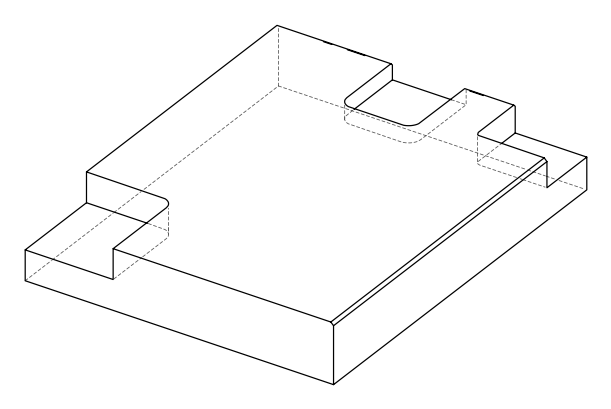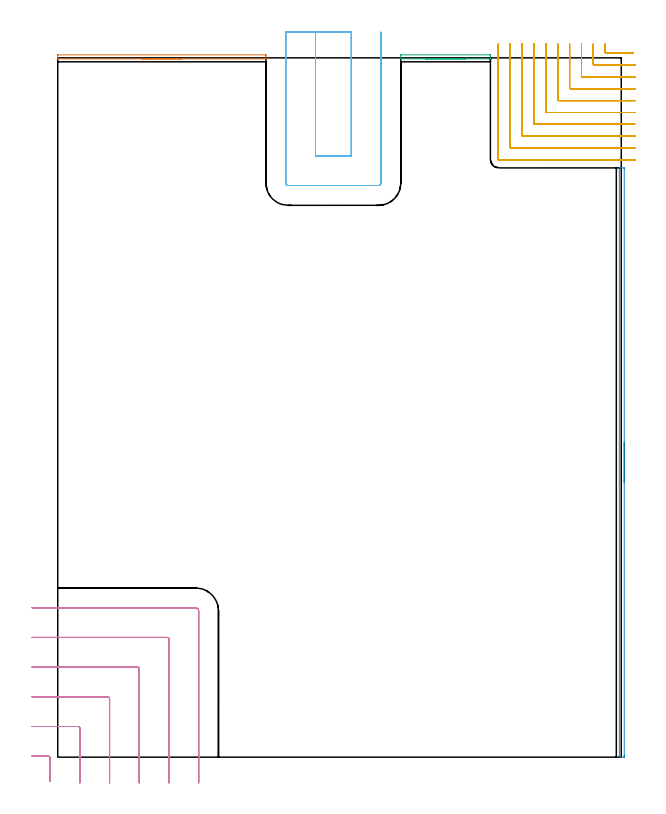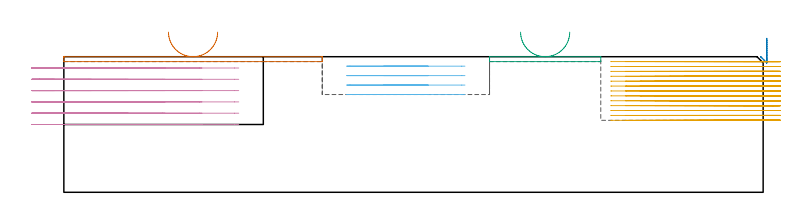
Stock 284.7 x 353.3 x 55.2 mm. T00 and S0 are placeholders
(PLAN: 6 operations, 3 tool changes, 37.3 min)
(1 AREA_MILL | FG_CHAMFER_SURFACE | UGT0205_001 | 0.99 min | 214 mm3)
(2 AREA_MILL_1 | FG_CHAMFER_SURFACE_1 | UGT0205_001 | 2.54 min | 937 mm3)
(3 AREA_MILL_2 | FG_CHAMFER_SURFACE_2 | UGT0205_001 | 0.51 min | 97 mm3)
(4 MILL_CORNER_NOTCH_RECTANGULAR | CORNER_NOTCH_RECTANGULAR | UGT0201_136 | Follow Part, ap 5, ae 75% | 7.86 min | 190818 mm3)
(5 MILL_CORNER_NOTCH_RECTANGULAR_1 | CORNER_NOTCH_RECTANGULAR_1 | NXT0201_009 | Follow Part, ap 2, ae 75% | 21.98 min | 95061 mm3)
(6 MILL_SLOT | SLOT_PARTIAL_RECTANGULAR | UGT0201_136 | Follow Part, ap 5, ae 75% | 3.4 min | 77298 mm3)
(TOOL UGT0205_001 | Chamfer Mill 20 x 3 x 45 deg. | D20 FL50 Z2)
(TOOL UGT0201_136 | Carbide End Mill 20.0 | D20 FL30 Z4)
(TOOL NXT0201_009 | ENDMILL 8mm [2P460-0800-NA 1630] | D8 FL26 Z6)
(OP 1 AREA_MILL)
G17 G21 G94 G90
T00 M6
G54
G17 G0 G90 X62.6 Y352.8 S1061 M3
G43 Z65.2 H0
G94 G1 X62.562 Z64.328 F250.
X62.448 Z63.463
X62.259 Z62.612
X61.997 Z61.78
X61.663 Z60.974
X61.26 Z60.2
X60.792 Z59.464
X60.26 Z58.772
X59.671 Z58.129
X59.028 Z57.539
X58.336 Z57.008
X57.6 Z56.54
X56.826 Z56.137
X56.02 Z55.803
X55.188 Z55.541
X54.336 Z55.352
X53.472 Z55.238
X52.6 Z55.2
X0.119
X0.01 Y352.803 Z55.189
X0.006 Y352.828 Z55.163
X0. Y353.098 Z54.901
Y354.657 Z53.342
X0.01 Y354.794 Z53.205
X0.036 Y354.8 Z53.2
X105.081
X105.165 Y354.796 Z53.203
X105.19 Y354.793 Z53.205
X105.2 Y354.656 Z53.343
Y353.833 Z54.166
Y353.098 Z54.9
Y352.83 Z55.162
X105.191 Y352.803 Z55.189
X105.081 Y352.8 Z55.2
X52.6
X51.728 Z55.238
X50.864 Z55.352
X50.012 Z55.541
X49.18 Z55.803
X48.374 Z56.137
X47.6 Z56.54
X46.864 Z57.008
X46.172 Z57.539
X45.529 Z58.129
X44.94 Z58.772
X44.408 Z59.464
X43.94 Z60.2
X43.537 Z60.974
X43.203 Z61.78
X42.941 Z62.612
X42.752 Z63.463
X42.638 Z64.328
X42.6 Z65.2
M5
M2
(OP 2 AREA_MILL_1)
G17 G21 G94 G90
T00 M6
G54
G17 G0 G90 X286.2 Y158.85 S1061 M3
G43 Z65.2 H0
Z62.7
G94 G1 Y158.812 Z61.828 F250.
Y158.698 Z60.964
Y158.509 Z60.112
Y158.247 Z59.28
Y157.913 Z58.474
Y157.51 Z57.7
Y157.041 Z56.964
Y156.51 Z56.272
Y155.921 Z55.629
Y155.278 Z55.04
Y154.586 Z54.508
Y153.85 Z54.04
Y153.076 Z53.637
Y152.27 Z53.303
Y151.438 Z53.041
Y150.586 Z52.852
Y149.722 Z52.738
Y148.85 Z52.7
Y0.613
X286.198 Y0.356 Z52.702
X286.191 Y0.003 Z52.705
X286.152 Y0. Z52.745
X284.95 Z53.945
X283.979 Z54.921
X283.838 Y0.002 Z55.054
X283.702 Y0.01 Z55.188
X283.7 Y0.167 Z55.2
Y297.534
X283.703 Y297.69 Z55.188
X283.838 Y297.698 Z55.054
X283.979 Y297.7 Z54.92
X284.297 Z54.603
X284.95 Z53.945
X286.152 Z52.745
X286.191 Y297.697 Z52.705
X286.2 Y297.343 Z52.7
Y148.85
Y147.978 Z52.738
Y147.113 Z52.852
Y146.262 Z53.041
Y145.43 Z53.303
Y144.624 Z53.637
Y143.85 Z54.04
Y143.114 Z54.508
Y142.422 Z55.04
Y141.779 Z55.629
Y141.19 Z56.272
Y140.658 Z56.964
Y140.19 Z57.7
Y139.787 Z58.474
Y139.453 Z59.28
Y139.191 Z60.112
Y139.002 Z60.964
Y138.888 Z61.828
Y138.85 Z62.7
G0 Z65.2
M5
M2
(OP 3 AREA_MILL_2)
G17 G21 G94 G90
T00 M6
G54
G17 G0 G90 X205.95 Y352.8 S1061 M3
G43 Z65.2 H0
G94 G1 X205.912 Z64.328 F250.
X205.798 Z63.463
X205.609 Z62.612
X205.347 Z61.78
X205.013 Z60.974
X204.61 Z60.2
X204.142 Z59.464
X203.61 Z58.772
X203.021 Z58.129
X202.378 Z57.539
X201.686 Z57.008
X200.95 Z56.54
X200.176 Z56.137
X199.37 Z55.803
X198.538 Z55.541
X197.686 Z55.352
X196.822 Z55.238
X195.95 Z55.2
X173.367
X173.309 Y352.804 Z55.19
X173.306 Y352.815 Z55.179
X173.3 Y352.967 Z55.031
X173.301 Y354.792 Z53.206
X173.367 Y354.8 Z53.2
X218.257 Y354.799 Z53.201
X218.533 Y354.796 Z53.204
X218.599 Y354.792 Z53.206
X218.6 Y352.968 Z55.031
Y352.817 Z55.177
X218.591 Y352.804 Z55.19
X218.533 Y352.8 Z55.2
X195.95
X195.078 Z55.238
X194.214 Z55.352
X193.362 Z55.541
X192.53 Z55.803
X191.724 Z56.137
X190.95 Z56.54
X190.214 Z57.008
X189.522 Z57.539
X188.879 Z58.129
X188.29 Z58.772
X187.758 Z59.464
X187.29 Z60.2
X186.887 Z60.974
X186.553 Z61.78
X186.291 Z62.612
X186.102 Z63.463
X185.988 Z64.328
X185.95 Z65.2
M5
M2
(OP 4 MILL_CORNER_NOTCH_RECTANGULAR)
G17 G21 G94 G90
T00 M6
G54
G17 G0 G90 X-3.8 Y-12.25 S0 M3
G43 Z65.2 H0
Z50.6
G94 G1 Y-9.25 F250.
Y-0.494 F500.
G3 X-4.794 Y0.5 R1.
G1 X-10.
X-13. F250.
G0 Z65.2
X11.2 Y-13.
Z50.6
G1 Y-10.
Y14.505 F500.
G3 X10.205 Y15.5 R1.
G1 X-10.
X-13. F250.
G0 Z65.2
X26.2 Y-13.
Z50.6
G1 Y-10.
Y29.505 F500.
G3 X25.205 Y30.5 R1.
G1 X-10.
X-13. F250.
G0 Z65.2
X41.2 Y-13.
Z50.6
G1 Y-10.
Y44.505 F500.
G3 X40.205 Y45.5 R1.
G1 X-10.
X-13. F250.
G0 Z65.2
X56.2 Y-13.
Z50.6
G1 Y-10.
Y59.504 F500.
G3 X55.204 Y60.5 R1.
G1 X-10.
X-13. F250.
G0 Z65.2
X71.2 Y-13.
Z50.6
G1 Y-10.
Y73.8 F500.
G3 X69.5 Y75.5 R1.7
G1 X-10.
X-13. F250.
G0 Z65.2
X-3.8 Y-12.25
Z46.
G1 Y-9.25
Y-0.494 F500.
G3 X-4.794 Y0.5 R1.
G1 X-10.
X-13. F250.
G0 Z65.2
X11.2 Y-13.
Z46.
G1 Y-10.
Y14.505 F500.
G3 X10.205 Y15.5 R1.
G1 X-10.
X-13. F250.
G0 Z65.2
X26.2 Y-13.
Z46.
G1 Y-10.
Y29.505 F500.
G3 X25.205 Y30.5 R1.
G1 X-10.
X-13. F250.
G0 Z65.2
X41.2 Y-13.
Z46.
G1 Y-10.
Y44.505 F500.
G3 X40.205 Y45.5 R1.
G1 X-10.
X-13. F250.
G0 Z65.2
X56.2 Y-13.
Z46.
G1 Y-10.
Y59.504 F500.
G3 X55.204 Y60.5 R1.
G1 X-10.
X-13. F250.
G0 Z65.2
X71.2 Y-13.
Z46.
G1 Y-10.
Y73.8 F500.
G3 X69.5 Y75.5 R1.7
G1 X-10.
X-13. F250.
G0 Z65.2
X-3.8 Y-12.25
Z41.4
G1 Y-9.25
Y-0.494 F500.
G3 X-4.794 Y0.5 R1.
G1 X-10.
X-13. F250.
G0 Z65.2
X11.2 Y-13.
Z41.4
G1 Y-10.
Y14.505 F500.
G3 X10.205 Y15.5 R1.
G1 X-10.
X-13. F250.
G0 Z65.2
X26.2 Y-13.
Z41.4
G1 Y-10.
Y29.505 F500.
G3 X25.205 Y30.5 R1.
G1 X-10.
X-13. F250.
G0 Z65.2
X41.2 Y-13.
Z41.4
G1 Y-10.
Y44.505 F500.
G3 X40.205 Y45.5 R1.
G1 X-10.
X-13. F250.
G0 Z65.2
X56.2 Y-13.
Z41.4
G1 Y-10.
Y59.504 F500.
G3 X55.204 Y60.5 R1.
G1 X-10.
X-13. F250.
G0 Z65.2
X71.2 Y-13.
Z41.4
G1 Y-10.
Y73.8 F500.
G3 X69.5 Y75.5 R1.7
G1 X-10.
X-13. F250.
G0 Z65.2
X-3.8 Y-12.25
Z36.8
G1 Y-9.25
Y-0.494 F500.
G3 X-4.794 Y0.5 R1.
G1 X-10.
X-13. F250.
G0 Z65.2
X11.2 Y-13.
Z36.8
G1 Y-10.
Y14.505 F500.
G3 X10.205 Y15.5 R1.
G1 X-10.
X-13. F250.
G0 Z65.2
X26.2 Y-13.
Z36.8
G1 Y-10.
Y29.505 F500.
G3 X25.205 Y30.5 R1.
G1 X-10.
X-13. F250.
G0 Z65.2
X41.2 Y-13.
Z36.8
G1 Y-10.
Y44.505 F500.
G3 X40.205 Y45.5 R1.
G1 X-10.
X-13. F250.
G0 Z65.2
X56.2 Y-13.
Z36.8
G1 Y-10.
Y59.504 F500.
G3 X55.204 Y60.5 R1.
G1 X-10.
X-13. F250.
G0 Z65.2
X71.2 Y-13.
Z36.8
G1 Y-10.
Y73.8 F500.
G3 X69.5 Y75.5 R1.7
G1 X-10.
X-13. F250.
G0 Z65.2
X-3.8 Y-12.25
Z32.2
G1 Y-9.25
Y-0.494 F500.
G3 X-4.794 Y0.5 R1.
G1 X-10.
X-13. F250.
G0 Z65.2
X11.2 Y-13.
Z32.2
G1 Y-10.
Y14.505 F500.
G3 X10.205 Y15.5 R1.
G1 X-10.
X-13. F250.
G0 Z65.2
X26.2 Y-13.
Z32.2
G1 Y-10.
Y29.505 F500.
G3 X25.205 Y30.5 R1.
G1 X-10.
X-13. F250.
G0 Z65.2
X41.2 Y-13.
Z32.2
G1 Y-10.
Y44.505 F500.
G3 X40.205 Y45.5 R1.
G1 X-10.
X-13. F250.
G0 Z65.2
X56.2 Y-13.
Z32.2
G1 Y-10.
Y59.504 F500.
G3 X55.204 Y60.5 R1.
G1 X-10.
X-13. F250.
G0 Z65.2
X71.2 Y-13.
Z32.2
G1 Y-10.
Y73.8 F500.
G3 X69.5 Y75.5 R1.7
G1 X-10.
X-13. F250.
G0 Z65.2
X-3.8 Y-12.25
Z27.6
G1 Y-9.25
Y-0.494 F500.
G3 X-4.794 Y0.5 R1.
G1 X-10.
X-13. F250.
G0 Z65.2
X11.2 Y-13.
Z27.6
G1 Y-10.
Y14.505 F500.
G3 X10.205 Y15.5 R1.
G1 X-10.
X-13. F250.
G0 Z65.2
X26.2 Y-13.
Z27.6
G1 Y-10.
Y29.505 F500.
G3 X25.205 Y30.5 R1.
G1 X-10.
X-13. F250.
G0 Z65.2
X41.2 Y-13.
Z27.6
G1 Y-10.
Y44.505 F500.
G3 X40.205 Y45.5 R1.
G1 X-10.
X-13. F250.
G0 Z65.2
X56.2 Y-13.
Z27.6
G1 Y-10.
Y59.504 F500.
G3 X55.204 Y60.5 R1.
G1 X-10.
X-13. F250.
G0 Z65.2
X71.2 Y-13.
Z27.6
G1 Y-10.
Y73.8 F500.
G3 X69.5 Y75.5 R1.7
G1 X-10.
X-13. F250.
G0 Z65.2
M5
M2
(OP 5 MILL_CORNER_NOTCH_RECTANGULAR_1)
G17 G21 G94 G90
T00 M6
G54
G17 G0 G90 X276.6 Y360.3 S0 M3
G43 Z65.2 H1
Z53.208
G94 G1 Y357.3 F250.
Y356.096 F500.
G3 X276.996 Y355.7 R0.4
G1 X287.9
X290.9 F250.
G0 Z65.2
X270.6 Y360.3
Z53.208
G1 Y357.3
Y350.096 F500.
G3 X270.996 Y349.7 R0.4
G1 X288.7
X291.7 F250.
G0 Z65.2
X264.6 Y360.3
Z53.208
G1 Y357.3
Y344.096 F500.
G3 X264.996 Y343.7 R0.4
G1 X288.7
X291.7 F250.
G0 Z65.2
X258.6 Y360.3
Z53.208
G1 Y357.3
Y338.097 F500.
G3 X258.997 Y337.7 R0.4
G1 X288.7
X291.7 F250.
G0 Z65.2
X252.6 Y360.3
Z53.208
G1 Y357.3
Y332.097 F500.
G3 X252.997 Y331.7 R0.4
G1 X288.7
X291.7 F250.
G0 Z65.2
X246.6 Y360.3
Z53.208
G1 Y357.3
Y326.097 F500.
G3 X246.997 Y325.7 R0.4
G1 X288.7
X291.7 F250.
G0 Z65.2
X240.6 Y360.3
Z53.208
G1 Y357.3
Y320.097 F500.
G3 X240.997 Y319.7 R0.4
G1 X288.7
X291.7 F250.
G0 Z65.2
X234.6 Y360.3
Z53.208
G1 Y357.3
Y314.097 F500.
G3 X234.997 Y313.7 R0.4
G1 X288.7
X291.7 F250.
G0 Z65.2
X228.6 Y360.3
Z53.208
G1 Y357.3
Y308.097 F500.
G3 X228.997 Y307.7 R0.4
G1 X288.7
X291.7 F250.
G0 Z65.2
X222.6 Y360.3
Z53.208
G1 Y357.3
Y302.1 F500.
G3 X223. Y301.7 R0.4
G1 X288.7
X291.7 F250.
G0 Z65.2
X276.6 Y360.3
Z51.215
G1 Y357.3
Y356.096 F500.
G3 X276.996 Y355.7 R0.4
G1 X287.9
X290.9 F250.
G0 Z65.2
X270.6 Y360.3
Z51.215
G1 Y357.3
Y350.096 F500.
G3 X270.996 Y349.7 R0.4
G1 X288.7
X291.7 F250.
G0 Z65.2
X264.6 Y360.3
Z51.215
G1 Y357.3
Y344.096 F500.
G3 X264.996 Y343.7 R0.4
G1 X288.7
X291.7 F250.
G0 Z65.2
X258.6 Y360.3
Z51.215
G1 Y357.3
Y338.097 F500.
G3 X258.997 Y337.7 R0.4
G1 X288.7
X291.7 F250.
G0 Z65.2
X252.6 Y360.3
Z51.215
G1 Y357.3
Y332.097 F500.
G3 X252.997 Y331.7 R0.4
G1 X288.7
X291.7 F250.
G0 Z65.2
X246.6 Y360.3
Z51.215
G1 Y357.3
Y326.097 F500.
G3 X246.997 Y325.7 R0.4
G1 X288.7
X291.7 F250.
G0 Z65.2
X240.6 Y360.3
Z51.215
G1 Y357.3
Y320.097 F500.
G3 X240.997 Y319.7 R0.4
G1 X288.7
X291.7 F250.
G0 Z65.2
X234.6 Y360.3
Z51.215
G1 Y357.3
Y314.097 F500.
G3 X234.997 Y313.7 R0.4
G1 X288.7
X291.7 F250.
G0 Z65.2
X228.6 Y360.3
Z51.215
G1 Y357.3
Y308.097 F500.
G3 X228.997 Y307.7 R0.4
G1 X288.7
X291.7 F250.
G0 Z65.2
X222.6 Y360.3
Z51.215
G1 Y357.3
Y302.1 F500.
G3 X223. Y301.7 R0.4
G1 X288.7
X291.7 F250.
G0 Z65.2
X276.6 Y360.3
Z49.223
G1 Y357.3
Y356.096 F500.
G3 X276.996 Y355.7 R0.4
G1 X287.9
X290.9 F250.
G0 Z65.2
X270.6 Y360.3
Z49.223
G1 Y357.3
Y350.096 F500.
G3 X270.996 Y349.7 R0.4
G1 X288.7
X291.7 F250.
G0 Z65.2
X264.6 Y360.3
Z49.223
G1 Y357.3
Y344.096 F500.
G3 X264.996 Y343.7 R0.4
G1 X288.7
X291.7 F250.
G0 Z65.2
X258.6 Y360.3
Z49.223
G1 Y357.3
Y338.097 F500.
G3 X258.997 Y337.7 R0.4
G1 X288.7
X291.7 F250.
G0 Z65.2
X252.6 Y360.3
Z49.223
G1 Y357.3
Y332.097 F500.
G3 X252.997 Y331.7 R0.4
G1 X288.7
X291.7 F250.
G0 Z65.2
X246.6 Y360.3
Z49.223
G1 Y357.3
Y326.097 F500.
G3 X246.997 Y325.7 R0.4
G1 X288.7
X291.7 F250.
G0 Z65.2
X240.6 Y360.3
Z49.223
G1 Y357.3
Y320.097 F500.
G3 X240.997 Y319.7 R0.4
G1 X288.7
X291.7 F250.
G0 Z65.2
X234.6 Y360.3
Z49.223
G1 Y357.3
Y314.097 F500.
G3 X234.997 Y313.7 R0.4
G1 X288.7
X291.7 F250.
G0 Z65.2
X228.6 Y360.3
Z49.223
G1 Y357.3
Y308.097 F500.
G3 X228.997 Y307.7 R0.4
G1 X288.7
X291.7 F250.
G0 Z65.2
X222.6 Y360.3
Z49.223
G1 Y357.3
Y302.1 F500.
G3 X223. Y301.7 R0.4
G1 X288.7
X291.7 F250.
G0 Z65.2
X276.6 Y360.3
Z47.231
G1 Y357.3
Y356.096 F500.
G3 X276.996 Y355.7 R0.4
G1 X287.9
X290.9 F250.
G0 Z65.2
X270.6 Y360.3
Z47.231
G1 Y357.3
Y350.096 F500.
G3 X270.996 Y349.7 R0.4
G1 X288.7
X291.7 F250.
G0 Z65.2
X264.6 Y360.3
Z47.231
G1 Y357.3
Y344.096 F500.
G3 X264.996 Y343.7 R0.4
G1 X288.7
X291.7 F250.
G0 Z65.2
X258.6 Y360.3
Z47.231
G1 Y357.3
Y338.097 F500.
G3 X258.997 Y337.7 R0.4
G1 X288.7
X291.7 F250.
G0 Z65.2
X252.6 Y360.3
Z47.231
G1 Y357.3
Y332.097 F500.
G3 X252.997 Y331.7 R0.4
G1 X288.7
X291.7 F250.
G0 Z65.2
X246.6 Y360.3
Z47.231
G1 Y357.3
Y326.097 F500.
G3 X246.997 Y325.7 R0.4
G1 X288.7
X291.7 F250.
G0 Z65.2
X240.6 Y360.3
Z47.231
G1 Y357.3
Y320.097 F500.
G3 X240.997 Y319.7 R0.4
G1 X288.7
X291.7 F250.
G0 Z65.2
X234.6 Y360.3
Z47.231
G1 Y357.3
Y314.097 F500.
G3 X234.997 Y313.7 R0.4
G1 X288.7
X291.7 F250.
G0 Z65.2
X228.6 Y360.3
Z47.231
G1 Y357.3
Y308.097 F500.
G3 X228.997 Y307.7 R0.4
G1 X288.7
X291.7 F250.
G0 Z65.2
X222.6 Y360.3
Z47.231
G1 Y357.3
Y302.1 F500.
G3 X223. Y301.7 R0.4
G1 X288.7
X291.7 F250.
G0 Z65.2
X276.6 Y360.3
Z45.238
G1 Y357.3
Y356.096 F500.
G3 X276.996 Y355.7 R0.4
G1 X287.9
X290.9 F250.
G0 Z65.2
X270.6 Y360.3
Z45.238
G1 Y357.3
Y350.096 F500.
G3 X270.996 Y349.7 R0.4
G1 X288.7
X291.7 F250.
G0 Z65.2
X264.6 Y360.3
Z45.238
G1 Y357.3
Y344.096 F500.
G3 X264.996 Y343.7 R0.4
G1 X288.7
X291.7 F250.
G0 Z65.2
X258.6 Y360.3
Z45.238
G1 Y357.3
Y338.097 F500.
G3 X258.997 Y337.7 R0.4
G1 X288.7
X291.7 F250.
G0 Z65.2
X252.6 Y360.3
Z45.238
G1 Y357.3
Y332.097 F500.
G3 X252.997 Y331.7 R0.4
G1 X288.7
X291.7 F250.
G0 Z65.2
X246.6 Y360.3
Z45.238
G1 Y357.3
Y326.097 F500.
G3 X246.997 Y325.7 R0.4
G1 X288.7
X291.7 F250.
G0 Z65.2
X240.6 Y360.3
Z45.238
G1 Y357.3
Y320.097 F500.
G3 X240.997 Y319.7 R0.4
G1 X288.7
X291.7 F250.
G0 Z65.2
X234.6 Y360.3
Z45.238
G1 Y357.3
Y314.097 F500.
G3 X234.997 Y313.7 R0.4
G1 X288.7
X291.7 F250.
G0 Z65.2
X228.6 Y360.3
Z45.238
G1 Y357.3
Y308.097 F500.
G3 X228.997 Y307.7 R0.4
G1 X288.7
X291.7 F250.
G0 Z65.2
X222.6 Y360.3
Z45.238
G1 Y357.3
Y302.1 F500.
G3 X223. Y301.7 R0.4
G1 X288.7
X291.7 F250.
G0 Z65.2
X276.6 Y360.3
Z43.246
G1 Y357.3
Y356.096 F500.
G3 X276.996 Y355.7 R0.4
G1 X287.9
X290.9 F250.
G0 Z65.2
X270.6 Y360.3
Z43.246
G1 Y357.3
Y350.096 F500.
G3 X270.996 Y349.7 R0.4
G1 X288.7
X291.7 F250.
G0 Z65.2
X264.6 Y360.3
Z43.246
G1 Y357.3
Y344.096 F500.
G3 X264.996 Y343.7 R0.4
G1 X288.7
X291.7 F250.
G0 Z65.2
X258.6 Y360.3
Z43.246
G1 Y357.3
Y338.097 F500.
G3 X258.997 Y337.7 R0.4
G1 X288.7
X291.7 F250.
G0 Z65.2
X252.6 Y360.3
Z43.246
G1 Y357.3
Y332.097 F500.
G3 X252.997 Y331.7 R0.4
G1 X288.7
X291.7 F250.
G0 Z65.2
X246.6 Y360.3
Z43.246
G1 Y357.3
Y326.097 F500.
G3 X246.997 Y325.7 R0.4
G1 X288.7
X291.7 F250.
G0 Z65.2
X240.6 Y360.3
Z43.246
G1 Y357.3
Y320.097 F500.
G3 X240.997 Y319.7 R0.4
G1 X288.7
X291.7 F250.
G0 Z65.2
X234.6 Y360.3
Z43.246
G1 Y357.3
Y314.097 F500.
G3 X234.997 Y313.7 R0.4
G1 X288.7
X291.7 F250.
G0 Z65.2
X228.6 Y360.3
Z43.246
G1 Y357.3
Y308.097 F500.
G3 X228.997 Y307.7 R0.4
G1 X288.7
X291.7 F250.
G0 Z65.2
X222.6 Y360.3
Z43.246
G1 Y357.3
Y302.1 F500.
G3 X223. Y301.7 R0.4
G1 X288.7
X291.7 F250.
G0 Z65.2
X276.6 Y360.3
Z41.254
G1 Y357.3
Y356.096 F500.
G3 X276.996 Y355.7 R0.4
G1 X287.9
X290.9 F250.
G0 Z65.2
X270.6 Y360.3
Z41.254
G1 Y357.3
Y350.096 F500.
G3 X270.996 Y349.7 R0.4
G1 X288.7
X291.7 F250.
G0 Z65.2
X264.6 Y360.3
Z41.254
G1 Y357.3
Y344.096 F500.
G3 X264.996 Y343.7 R0.4
G1 X288.7
X291.7 F250.
G0 Z65.2
X258.6 Y360.3
Z41.254
G1 Y357.3
Y338.097 F500.
G3 X258.997 Y337.7 R0.4
G1 X288.7
X291.7 F250.
G0 Z65.2
X252.6 Y360.3
Z41.254
G1 Y357.3
Y332.097 F500.
G3 X252.997 Y331.7 R0.4
G1 X288.7
X291.7 F250.
G0 Z65.2
X246.6 Y360.3
Z41.254
G1 Y357.3
Y326.097 F500.
G3 X246.997 Y325.7 R0.4
G1 X288.7
X291.7 F250.
G0 Z65.2
X240.6 Y360.3
Z41.254
G1 Y357.3
Y320.097 F500.
G3 X240.997 Y319.7 R0.4
G1 X288.7
X291.7 F250.
G0 Z65.2
X234.6 Y360.3
Z41.254
G1 Y357.3
Y314.097 F500.
G3 X234.997 Y313.7 R0.4
G1 X288.7
X291.7 F250.
G0 Z65.2
X228.6 Y360.3
Z41.254
G1 Y357.3
Y308.097 F500.
G3 X228.997 Y307.7 R0.4
G1 X288.7
X291.7 F250.
G0 Z65.2
X222.6 Y360.3
Z41.254
G1 Y357.3
Y302.1 F500.
G3 X223. Y301.7 R0.4
G1 X288.7
X291.7 F250.
G0 Z65.2
X276.6 Y360.3
Z39.262
G1 Y357.3
Y356.096 F500.
G3 X276.996 Y355.7 R0.4
G1 X287.9
X290.9 F250.
G0 Z65.2
X270.6 Y360.3
Z39.262
G1 Y357.3
Y350.096 F500.
G3 X270.996 Y349.7 R0.4
G1 X288.7
X291.7 F250.
G0 Z65.2
X264.6 Y360.3
Z39.262
G1 Y357.3
Y344.096 F500.
G3 X264.996 Y343.7 R0.4
G1 X288.7
X291.7 F250.
G0 Z65.2
X258.6 Y360.3
Z39.262
G1 Y357.3
Y338.097 F500.
G3 X258.997 Y337.7 R0.4
G1 X288.7
X291.7 F250.
G0 Z65.2
X252.6 Y360.3
Z39.262
G1 Y357.3
Y332.097 F500.
G3 X252.997 Y331.7 R0.4
G1 X288.7
X291.7 F250.
G0 Z65.2
X246.6 Y360.3
Z39.262
G1 Y357.3
Y326.097 F500.
G3 X246.997 Y325.7 R0.4
G1 X288.7
X291.7 F250.
G0 Z65.2
X240.6 Y360.3
Z39.262
G1 Y357.3
Y320.097 F500.
G3 X240.997 Y319.7 R0.4
G1 X288.7
X291.7 F250.
G0 Z65.2
X234.6 Y360.3
Z39.262
G1 Y357.3
Y314.097 F500.
G3 X234.997 Y313.7 R0.4
G1 X288.7
X291.7 F250.
G0 Z65.2
X228.6 Y360.3
Z39.262
G1 Y357.3
Y308.097 F500.
G3 X228.997 Y307.7 R0.4
G1 X288.7
X291.7 F250.
G0 Z65.2
X222.6 Y360.3
Z39.262
G1 Y357.3
Y302.1 F500.
G3 X223. Y301.7 R0.4
G1 X288.7
X291.7 F250.
G0 Z65.2
X276.6 Y360.3
Z37.269
G1 Y357.3
Y356.096 F500.
G3 X276.996 Y355.7 R0.4
G1 X287.9
X290.9 F250.
G0 Z65.2
X270.6 Y360.3
Z37.269
G1 Y357.3
Y350.096 F500.
G3 X270.996 Y349.7 R0.4
G1 X288.7
X291.7 F250.
G0 Z65.2
X264.6 Y360.3
Z37.269
G1 Y357.3
Y344.096 F500.
G3 X264.996 Y343.7 R0.4
G1 X288.7
X291.7 F250.
G0 Z65.2
X258.6 Y360.3
Z37.269
G1 Y357.3
Y338.097 F500.
G3 X258.997 Y337.7 R0.4
G1 X288.7
X291.7 F250.
G0 Z65.2
X252.6 Y360.3
Z37.269
G1 Y357.3
Y332.097 F500.
G3 X252.997 Y331.7 R0.4
G1 X288.7
X291.7 F250.
G0 Z65.2
X246.6 Y360.3
Z37.269
G1 Y357.3
Y326.097 F500.
G3 X246.997 Y325.7 R0.4
G1 X288.7
X291.7 F250.
G0 Z65.2
X240.6 Y360.3
Z37.269
G1 Y357.3
Y320.097 F500.
G3 X240.997 Y319.7 R0.4
G1 X288.7
X291.7 F250.
G0 Z65.2
X234.6 Y360.3
Z37.269
G1 Y357.3
Y314.097 F500.
G3 X234.997 Y313.7 R0.4
G1 X288.7
X291.7 F250.
G0 Z65.2
X228.6 Y360.3
Z37.269
G1 Y357.3
Y308.097 F500.
G3 X228.997 Y307.7 R0.4
G1 X288.7
X291.7 F250.
G0 Z65.2
X222.6 Y360.3
Z37.269
G1 Y357.3
Y302.1 F500.
G3 X223. Y301.7 R0.4
G1 X288.7
X291.7 F250.
G0 Z65.2
X276.6 Y360.3
Z35.277
G1 Y357.3
Y356.096 F500.
G3 X276.996 Y355.7 R0.4
G1 X287.9
X290.9 F250.
G0 Z65.2
X270.6 Y360.3
Z35.277
G1 Y357.3
Y350.096 F500.
G3 X270.996 Y349.7 R0.4
G1 X288.7
X291.7 F250.
G0 Z65.2
X264.6 Y360.3
Z35.277
G1 Y357.3
Y344.096 F500.
G3 X264.996 Y343.7 R0.4
G1 X288.7
X291.7 F250.
G0 Z65.2
X258.6 Y360.3
Z35.277
G1 Y357.3
Y338.097 F500.
G3 X258.997 Y337.7 R0.4
G1 X288.7
X291.7 F250.
G0 Z65.2
X252.6 Y360.3
Z35.277
G1 Y357.3
Y332.097 F500.
G3 X252.997 Y331.7 R0.4
G1 X288.7
X291.7 F250.
G0 Z65.2
X246.6 Y360.3
Z35.277
G1 Y357.3
Y326.097 F500.
G3 X246.997 Y325.7 R0.4
G1 X288.7
X291.7 F250.
G0 Z65.2
X240.6 Y360.3
Z35.277
G1 Y357.3
Y320.097 F500.
G3 X240.997 Y319.7 R0.4
G1 X288.7
X291.7 F250.
G0 Z65.2
X234.6 Y360.3
Z35.277
G1 Y357.3
Y314.097 F500.
G3 X234.997 Y313.7 R0.4
G1 X288.7
X291.7 F250.
G0 Z65.2
X228.6 Y360.3
Z35.277
G1 Y357.3
Y308.097 F500.
G3 X228.997 Y307.7 R0.4
G1 X288.7
X291.7 F250.
G0 Z65.2
X222.6 Y360.3
Z35.277
G1 Y357.3
Y302.1 F500.
G3 X223. Y301.7 R0.4
G1 X288.7
X291.7 F250.
G0 Z65.2
X276.6 Y360.3
Z33.285
G1 Y357.3
Y356.096 F500.
G3 X276.996 Y355.7 R0.4
G1 X287.9
X290.9 F250.
G0 Z65.2
X270.6 Y360.3
Z33.285
G1 Y357.3
Y350.096 F500.
G3 X270.996 Y349.7 R0.4
G1 X288.7
X291.7 F250.
G0 Z65.2
X264.6 Y360.3
Z33.285
G1 Y357.3
Y344.096 F500.
G3 X264.996 Y343.7 R0.4
G1 X288.7
X291.7 F250.
G0 Z65.2
X258.6 Y360.3
Z33.285
G1 Y357.3
Y338.097 F500.
G3 X258.997 Y337.7 R0.4
G1 X288.7
X291.7 F250.
G0 Z65.2
X252.6 Y360.3
Z33.285
G1 Y357.3
Y332.097 F500.
G3 X252.997 Y331.7 R0.4
G1 X288.7
X291.7 F250.
G0 Z65.2
X246.6 Y360.3
Z33.285
G1 Y357.3
Y326.097 F500.
G3 X246.997 Y325.7 R0.4
G1 X288.7
X291.7 F250.
G0 Z65.2
X240.6 Y360.3
Z33.285
G1 Y357.3
Y320.097 F500.
G3 X240.997 Y319.7 R0.4
G1 X288.7
X291.7 F250.
G0 Z65.2
X234.6 Y360.3
Z33.285
G1 Y357.3
Y314.097 F500.
G3 X234.997 Y313.7 R0.4
G1 X288.7
X291.7 F250.
G0 Z65.2
X228.6 Y360.3
Z33.285
G1 Y357.3
Y308.097 F500.
G3 X228.997 Y307.7 R0.4
G1 X288.7
X291.7 F250.
G0 Z65.2
X222.6 Y360.3
Z33.285
G1 Y357.3
Y302.1 F500.
G3 X223. Y301.7 R0.4
G1 X288.7
X291.7 F250.
G0 Z65.2
X276.6 Y360.3
Z31.292
G1 Y357.3
Y356.096 F500.
G3 X276.996 Y355.7 R0.4
G1 X287.9
X290.9 F250.
G0 Z65.2
X270.6 Y360.3
Z31.292
G1 Y357.3
Y350.096 F500.
G3 X270.996 Y349.7 R0.4
G1 X288.7
X291.7 F250.
G0 Z65.2
X264.6 Y360.3
Z31.292
G1 Y357.3
Y344.096 F500.
G3 X264.996 Y343.7 R0.4
G1 X288.7
X291.7 F250.
G0 Z65.2
X258.6 Y360.3
Z31.292
G1 Y357.3
Y338.097 F500.
G3 X258.997 Y337.7 R0.4
G1 X288.7
X291.7 F250.
G0 Z65.2
X252.6 Y360.3
Z31.292
G1 Y357.3
Y332.097 F500.
G3 X252.997 Y331.7 R0.4
G1 X288.7
X291.7 F250.
G0 Z65.2
X246.6 Y360.3
Z31.292
G1 Y357.3
Y326.097 F500.
G3 X246.997 Y325.7 R0.4
G1 X288.7
X291.7 F250.
G0 Z65.2
X240.6 Y360.3
Z31.292
G1 Y357.3
Y320.097 F500.
G3 X240.997 Y319.7 R0.4
G1 X288.7
X291.7 F250.
G0 Z65.2
X234.6 Y360.3
Z31.292
G1 Y357.3
Y314.097 F500.
G3 X234.997 Y313.7 R0.4
G1 X288.7
X291.7 F250.
G0 Z65.2
X228.6 Y360.3
Z31.292
G1 Y357.3
Y308.097 F500.
G3 X228.997 Y307.7 R0.4
G1 X288.7
X291.7 F250.
G0 Z65.2
X222.6 Y360.3
Z31.292
G1 Y357.3
Y302.1 F500.
G3 X223. Y301.7 R0.4
G1 X288.7
X291.7 F250.
G0 Z65.2
X276.6 Y360.3
Z29.3
G1 Y357.3
Y356.096 F500.
G3 X276.996 Y355.7 R0.4
G1 X287.9
X290.9 F250.
G0 Z65.2
X270.6 Y360.3
Z29.3
G1 Y357.3
Y350.096 F500.
G3 X270.996 Y349.7 R0.4
G1 X288.7
X291.7 F250.
G0 Z65.2
X264.6 Y360.3
Z29.3
G1 Y357.3
Y344.096 F500.
G3 X264.996 Y343.7 R0.4
G1 X288.7
X291.7 F250.
G0 Z65.2
X258.6 Y360.3
Z29.3
G1 Y357.3
Y338.097 F500.
G3 X258.997 Y337.7 R0.4
G1 X288.7
X291.7 F250.
G0 Z65.2
X252.6 Y360.3
Z29.3
G1 Y357.3
Y332.097 F500.
G3 X252.997 Y331.7 R0.4
G1 X288.7
X291.7 F250.
G0 Z65.2
X246.6 Y360.3
Z29.3
G1 Y357.3
Y326.097 F500.
G3 X246.997 Y325.7 R0.4
G1 X288.7
X291.7 F250.
G0 Z65.2
X240.6 Y360.3
Z29.3
G1 Y357.3
Y320.097 F500.
G3 X240.997 Y319.7 R0.4
G1 X288.7
X291.7 F250.
G0 Z65.2
X234.6 Y360.3
Z29.3
G1 Y357.3
Y314.097 F500.
G3 X234.997 Y313.7 R0.4
G1 X288.7
X291.7 F250.
G0 Z65.2
X228.6 Y360.3
Z29.3
G1 Y357.3
Y308.097 F500.
G3 X228.997 Y307.7 R0.4
G1 X288.7
X291.7 F250.
G0 Z65.2
X222.6 Y360.3
Z29.3
G1 Y357.3
Y302.1 F500.
G3 X223. Y301.7 R0.4
G1 X288.7
X291.7 F250.
G0 Z65.2
M5
M2
(OP 6 MILL_SLOT)
G17 G21 G94 G90
T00 M6
G54
G17 G0 G90 X130.2 Y366.3 S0 M3
G43 Z65.2 H0
Z51.35
G94 G1 Y363.3 F250.
Y303.8 F500.
X148.3
Y363.3
Y366.3 F250.
X115.2
Y363.3
Y290.1 F500.
G3 X116.5 Y288.8 R1.3
G1 X162.
G3 X163.3 Y290.1 R1.3
G1 Y363.3
Y366.3 F250.
G0 X130.2 Z47.5
G1 Y363.3
Y303.8 F500.
X148.3
Y363.3
Y366.3 F250.
X115.2
Y363.3
Y290.1 F500.
G3 X116.5 Y288.8 R1.3
G1 X162.
G3 X163.3 Y290.1 R1.3
G1 Y363.3
Y366.3 F250.
G0 X130.2 Z43.65
G1 Y363.3
Y303.8 F500.
X148.3
Y363.3
Y366.3 F250.
X115.2
Y363.3
Y290.1 F500.
G3 X116.5 Y288.8 R1.3
G1 X162.
G3 X163.3 Y290.1 R1.3
G1 Y363.3
Y366.3 F250.
G0 X130.2 Z39.8
G1 Y363.3
Y303.8 F500.
X148.3
Y363.3
Y366.3 F250.
X115.2
Y363.3
Y290.1 F500.
G3 X116.5 Y288.8 R1.3
G1 X162.
G3 X163.3 Y290.1 R1.3
G1 Y363.3
Y366.3 F250.
G0 Z65.2
M5
M2
